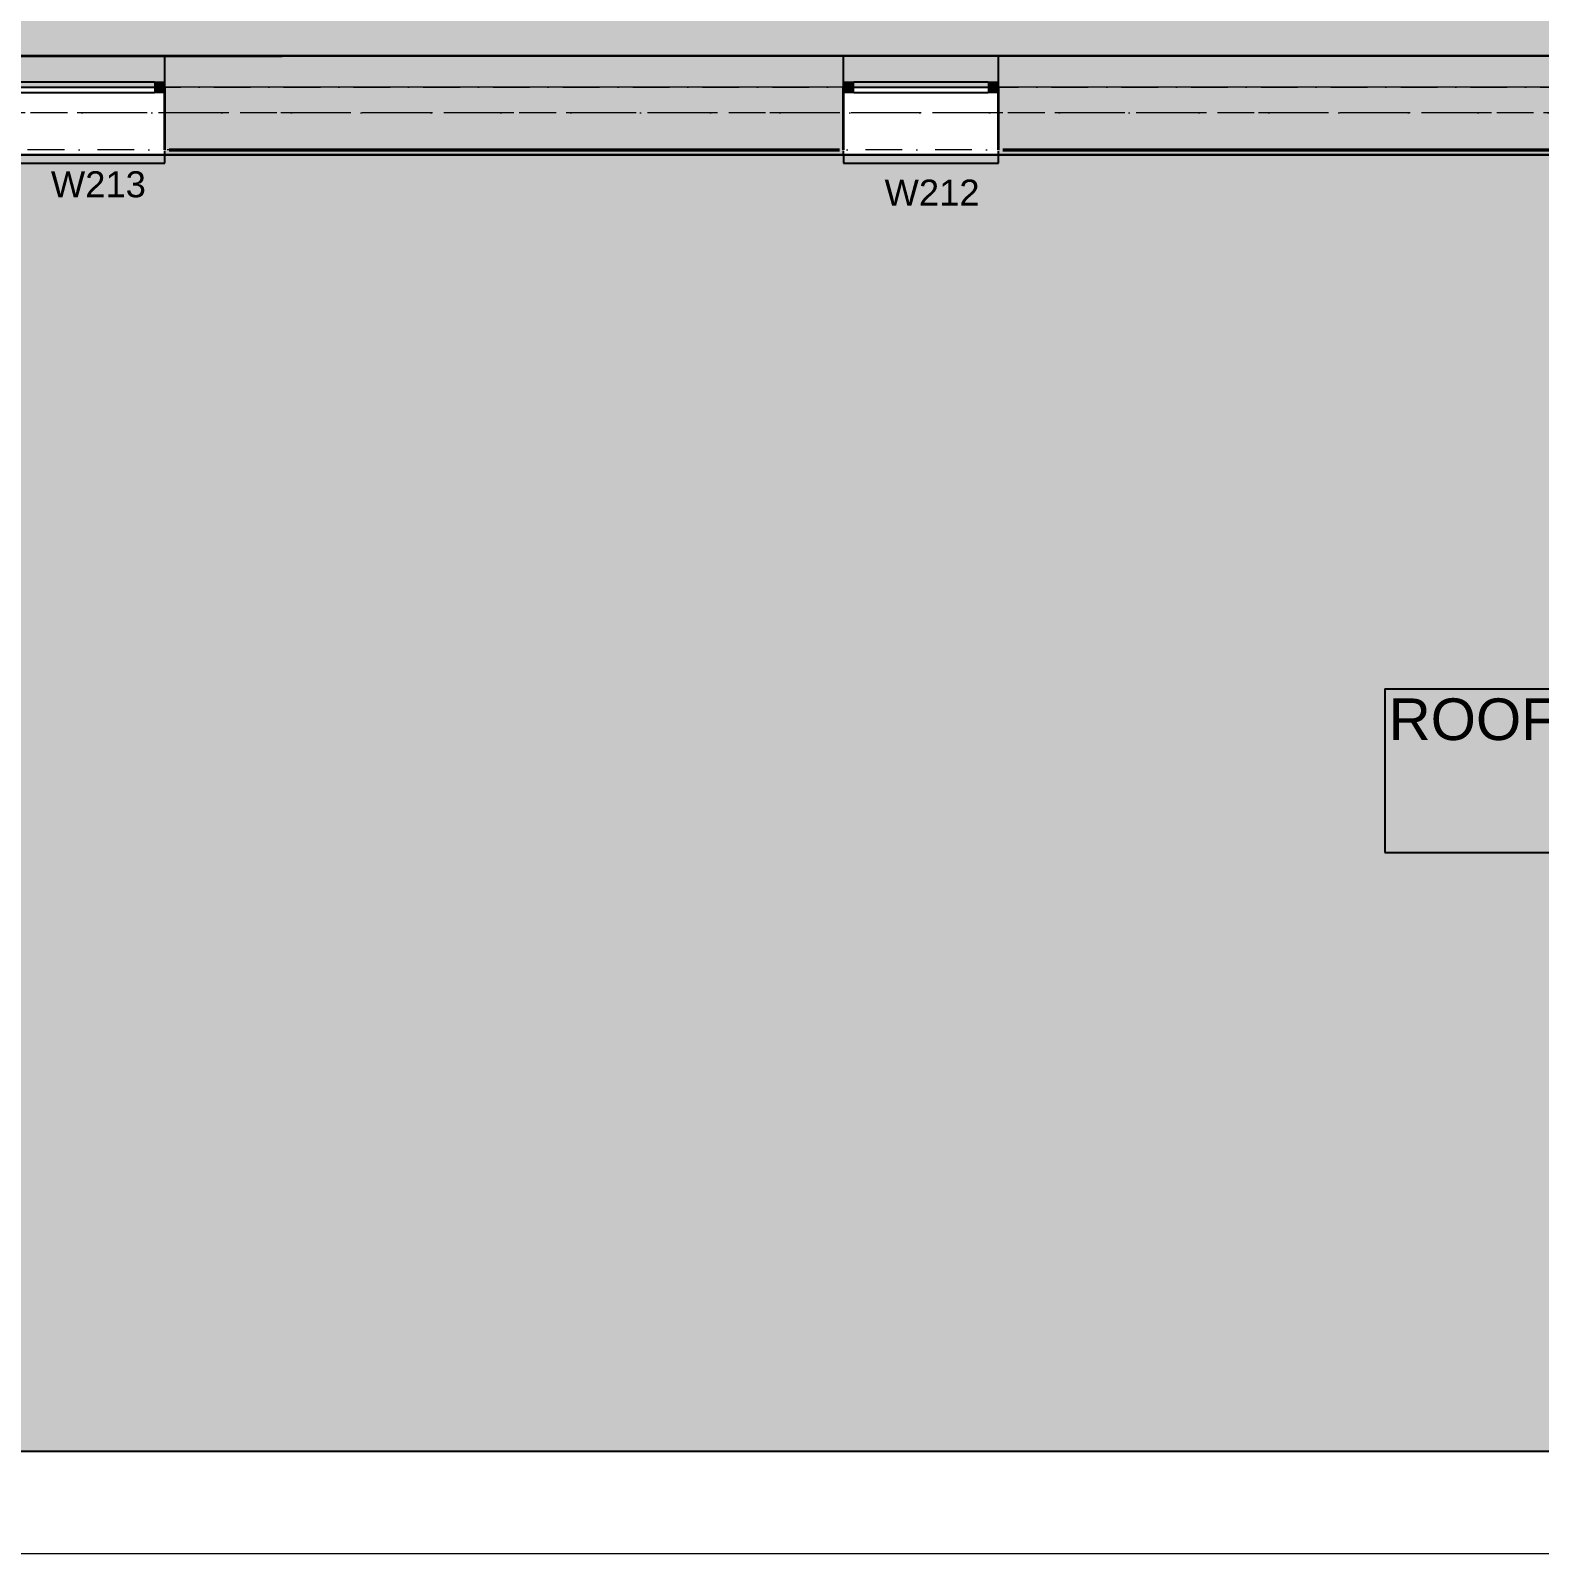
# Model space of a CAD drawing. Header units: millimetres. Extents: x -14278 to 97203, y -22378 to 34603.
# Drawn here: x 64508 to 71754, y -5928 to 1384 of the extents above; entities that cross this region are included whole.
import ezdxf
from ezdxf.enums import TextEntityAlignment as Align

# ---------------------------------------------------------------- set-up
doc = ezdxf.new("R2010")
doc.units = ezdxf.units.MM
doc.header["$MEASUREMENT"] = 0
for name, pattern in [('Dashed', [282.222223, 141.111112, -141.111112]), ('Dot & Dashed', [335.138881, 176.388884, -88.194442, 0, -70.555556]), ('Hidden Line', [195.611112, 141.111112, -54.5])]:
    doc.linetypes.add(name, pattern=pattern)
for name, color, linetype in [('A-Ee_40_20-M_GeneralFFAndEInternalFixed', 7, 'Continuous'), ('A-Zz_20_10_90-T_TextWindow', 7, 'Continuous'), ('NewA-Ee_25_10-M_WallsExternal', 7, 'Continuous'), ('NewA-Ee_30_10-M_Roofs', 7, 'Continuous'), ('NewA-Ee_30_40-M_Floors', 7, 'Continuous'), ('NewA-SL-M_SpacesExternal', 7, 'Continuous'), ('NewA-SL-M_SpacesInternal', 7, 'Continuous'), ('NewA-Ss_30_25-M_CeilingAndSoffitSystems', 7, 'Continuous'), ('NewA-Zz_35_40_80-M_GridStructural', 7, 'Continuous'), ('NewA-Zz_50_90_00-M_GrossInternal', 7, 'Continuous'), ('NewA-Zz_60_50_90-P_VoidOpening', 7, 'Continuous')]:
    doc.layers.add(name, color=color, linetype=linetype)
doc.styles.add('GENERATED_STYLE_1', font='')
doc.styles.get('GENERATED_STYLE_1').set_extended_font_data('Arial')

# ---------------------------------------------------------------- blocks, each defined once
blk = doc.blocks.new('Beam_9_2', base_point=(83698, -5438.2))
at = {"layer": 'NewA-Ee_25_10-M_WallsExternal', "linetype": 'Continuous'}
for p, q in [((83698, 786.9), (63998, 786.9)), ((83698, -5438.2), (63998, -5438.2))]:
    blk.add_line(p, q, dxfattribs=at)
at = {"layer": 'NewA-Ee_25_10-M_WallsExternal', "color": 251, "linetype": 'Dot & Dashed', "lineweight": 13}
blk.add_line((83698, -5438.2), (63998, -5438.2), dxfattribs=at)
blk = doc.blocks.new('Slab_29_2', base_point=(87898, 1112.3))
at = {"layer": 'NewA-Ee_30_40-M_Floors', "linetype": 'Continuous', "lineweight": 13}
blk.add_hatch(color=254, dxfattribs=at).paths.add_polyline_path([(87898, 1112.3), (87898, 7409.5), (90347.7, 7409.5), (90347.7, 9661.5), (55798.3, 9661.5), (55798.3, 1112.3)])
at = {"layer": 'NewA-Ee_30_40-M_Floors', "color": 6, "linetype": 'Continuous', "lineweight": 13, "flags": 128}
blk.add_lwpolyline([(87898, 1112.3), (55798.3, 1112.3), (55798.3, 9661.5), (90347.7, 9661.5), (90347.7, 7409.5), (87898, 7409.5)], close=True, dxfattribs=at)
blk = doc.blocks.new('HALL_217_37_2', base_point=(59382, 1947.7))
at = {"layer": 'NewA-SL-M_SpacesInternal', "color": 253, "linetype": 'Continuous', "lineweight": 13}
blk.add_line((61147.7, 1262.1), (87898, 1262.1), dxfattribs=at)
at = {"layer": 'NewA-SL-M_SpacesInternal', "color": 5, "lineweight": 70, "style": 'GENERATED_STYLE_1'}
for tag, height, p in [('ROOM_NAME', 200, (59382, 2255.6)), ('ROOM_NUMBER', 150, (59382, 1952.7)), ('adj_text', 150, (59382, 1717))]:
    blk.add_attdef(tag, text='', height=height, dxfattribs=at).set_placement(p, align=Align.TOP_CENTER)
blk = doc.blocks.new('ROOF OF FIRST FLOOR_Roof-1_48_2', base_point=(72628.2, -2130.5))
at = {"layer": 'NewA-SL-M_SpacesExternal', "color": 253, "linetype": 'Continuous', "lineweight": 13}
for p, q in [((84081.1, 786.9), (61622.9, 786.9)), ((63507.9, -5928.3), (71848, -5928.3))]:
    blk.add_line(p, q, dxfattribs=at)
at = {"layer": 'NewA-SL-M_SpacesExternal', "linetype": 'Continuous'}
for p, q in [((71011.2, -1776.9), (71011.2, -2091.2)), ((71011.2, -1776.9), (74245.3, -1776.9)), ((71011.2, -2091.2), (71011.2, -2326.9)), ((71011.2, -2326.9), (71011.2, -2562.6)), ((71011.2, -2562.6), (74245.3, -2562.6))]:
    blk.add_line(p, q, dxfattribs=at)
at = {"layer": 'NewA-SL-M_SpacesExternal', "color": 5, "lineweight": 70, "style": 'GENERATED_STYLE_1'}
for tag, height, p in [('ROOM_NAME', 200, (72628.2, -1822.6)), ('ROOM_NUMBER', 150, (72628.2, -2125.5)), ('adj_text', 150, (72628.2, -2361.2))]:
    blk.add_attdef(tag, text='', height=height, dxfattribs=at).set_placement(p, align=Align.TOP_CENTER)
blk = doc.blocks.new('Slab_46_2', base_point=(87898, 1262.1))
at = {"layer": 'NewA-Ss_30_25-M_CeilingAndSoffitSystems', "linetype": 'Continuous', "lineweight": 0}
blk.add_hatch(color=255, dxfattribs=at).paths.add_polyline_path([(87898, 1262.1), (87898, 2557.2), (59621.6, 2557.2), (59621.6, 5017.8), (58321, 5017.8), (58321, 1256.6)])
at = {"layer": 'NewA-Ss_30_25-M_CeilingAndSoffitSystems', "color": 6, "linetype": 'Continuous', "lineweight": 13, "flags": 128}
blk.add_lwpolyline([(87898, 1262.1), (58321, 1256.6), (58321, 5017.8), (59621.6, 5017.8), (59621.6, 2557.2), (87898, 2557.2)], close=True, dxfattribs=at)
blk = doc.blocks.new('Window 19_4')
at = {"layer": 'NewA-Ee_25_10-M_WallsExternal', "linetype": 'Continuous', "lineweight": 13}
for points in [[(-372, 0), (-372, -50), (-322, -50), (-322, 0)], [(372, -50), (372, 0), (322, 0), (322, -50)]]:
    blk.add_hatch(color=104, dxfattribs=at).paths.add_polyline_path(points)
at = {"layer": 'NewA-Ee_25_10-M_WallsExternal', "linetype": 'Continuous'}
for p, q in [((-372, 300), (-372, 340)), ((-372, 340), (372, 340)), ((372, 340), (372, 300)), ((-322, 0), (322, 0)), ((-372, -24.9), (-372, -50)), ((-322, -25), (322, -25)), ((322, -50), (-322, -50)), ((372, -24.9), (372, -50)), ((-372, -175.2), (372, -175.2))]:
    blk.add_line(p, q, dxfattribs=at)
at = {"layer": 'NewA-Ee_25_10-M_WallsExternal', "linetype": 'Dashed'}
blk.add_line((-372, 300), (372, 300), dxfattribs=at)
at = {"layer": 'NewA-Ee_25_10-M_WallsExternal', "color": 24, "linetype": 'Continuous', "lineweight": 13}
for p, q in [((-372, 0), (-322, 0)), ((-322, 0), (-322, -50)), ((322, -50), (322, 0)), ((322, 0), (372, 0)), ((-322, -50), (-372, -50)), ((372, -50), (322, -50))]:
    blk.add_line(p, q, dxfattribs=at)
at = {"layer": 'NewA-Ee_25_10-M_WallsExternal', "color": 92, "linetype": 'Continuous', "lineweight": 35}
for p, q in [((-372, 0), (-372, -24.9)), ((372, 0), (372, -24.9))]:
    blk.add_line(p, q, dxfattribs=at)
blk = doc.blocks.new('Wall_70_2', base_point=(90498, 1111.8))
at = {"layer": 'NewA-Ee_25_10-M_WallsExternal', "linetype": 'Continuous', "lineweight": 13}
for points in [[(65165.7, 1262.1), (65152.7, 1262.1), (65152.7, 1136.9), (65165.7, 1136.9)], [(65165.7, 1245.7), (68399, 1245.7), (68399, 1262.1), (65165.7, 1262.1)], [(65165.7, 1182.2), (68399, 1182.2), (68399, 1245.7), (65165.7, 1245.7)], [(68399, 1262.1), (68399, 1136.9), (68412, 1136.9), (68412, 1262.1)], [(69169, 1262.1), (69156, 1262.1), (69156, 1136.9), (69169, 1136.9)], [(72402.4, 1262.1), (69169, 1262.1), (69169, 1245.7), (72402.4, 1245.7)], [(69169, 1182.2), (72402.4, 1182.2), (72402.4, 1245.7), (69169, 1245.7)], [(65152.7, 1111.8), (68412, 1111.8), (68412, 1136.9), (68399, 1136.9), (68399, 1182.2), (65165.7, 1182.2), (65165.7, 1136.9), (65152.7, 1136.9)], [(69169, 1136.9), (69156, 1136.9), (69156, 1111.8), (72415.4, 1111.8), (72415.4, 1136.9), (72402.4, 1136.9), (72402.4, 1182.2), (69169, 1182.2)], [(65152.7, 1111.8), (65152.7, 1086.9), (65172.8, 1086.9), (65172.8, 811.8), (68391.9, 811.8), (68391.9, 1086.9), (68412, 1086.9), (68412, 1111.8)], [(69156, 1111.8), (69156, 1086.9), (69176.1, 1086.9), (69176.1, 811.8), (72395.3, 811.8), (72395.3, 1086.9), (72415.4, 1086.9), (72415.4, 1111.8)], [(65172.8, 786.9), (65172.8, 1086.9), (65152.7, 1086.9), (65152.7, 786.9)], [(68391.9, 786.9), (68412, 786.9), (68412, 1086.9), (68391.9, 1086.9)], [(69176.1, 786.9), (69176.1, 1086.9), (69156, 1086.9), (69156, 786.9)], [(68391.9, 807), (65172.8, 807), (65172.8, 786.9), (68391.9, 786.9)], [(72395.3, 807), (69176.1, 807), (69176.1, 786.9), (72395.3, 786.9)]]:
    blk.add_hatch(color=6, dxfattribs=at).paths.add_polyline_path(points)
at = {"layer": 'NewA-Ee_25_10-M_WallsExternal', "linetype": 'Continuous'}
for p, q in [((65165.7, 1262.1), (65152.7, 1262.1)), ((65152.7, 1245.7), (65152.7, 1262.1)), ((65152.7, 1182.2), (65152.7, 1245.7)), ((68399, 1262.1), (68412, 1262.1)), ((68412, 1245.7), (68412, 1262.1)), ((68412, 1182.2), (68412, 1245.7)), ((69169, 1262.1), (69156, 1262.1)), ((69156, 1245.7), (69156, 1262.1)), ((69156, 1182.2), (69156, 1245.7)), ((65152.7, 1136.9), (65152.7, 1182.2)), ((68412, 1136.9), (68412, 1182.2)), ((69156, 1136.9), (69156, 1182.2)), ((65152.7, 1111.8), (65152.7, 1136.9)), ((68412, 1111.8), (68412, 1136.9)), ((69156, 1111.8), (69156, 1136.9)), ((65152.7, 786.9), (65152.7, 807)), ((68391.9, 807), (65172.8, 807)), ((68412, 786.9), (68412, 807)), ((69156, 786.9), (69156, 807)), ((72395.3, 807), (69176.1, 807)), ((65172.8, 786.9), (65152.7, 786.9)), ((68391.9, 786.9), (68412, 786.9)), ((69176.1, 786.9), (69156, 786.9))]:
    blk.add_line(p, q, dxfattribs=at)
at = {"layer": 'NewA-Ee_25_10-M_WallsExternal', "color": 92, "linetype": 'Continuous', "lineweight": 35}
for p, q in [((65152.7, 1086.9), (65152.7, 1111.8)), ((68412, 1086.9), (68412, 1111.8)), ((69156, 1086.9), (69156, 1111.8)), ((65152.7, 811.8), (65152.7, 1086.9)), ((68412, 811.8), (68412, 1086.9)), ((69156, 811.8), (69156, 1086.9)), ((68391.9, 811.8), (65172.8, 811.8)), ((72395.3, 811.8), (69176.1, 811.8))]:
    blk.add_line(p, q, dxfattribs=at)
at = {"layer": 'NewA-Ee_25_10-M_WallsExternal', "linetype": 'Continuous', "flags": 128}
for points in [[(68399, 1262.1), (65165.7, 1262.1)], [(72402.4, 1262.1), (69169, 1262.1)], [(65172.8, 786.9), (68391.9, 786.9)], [(69176.1, 786.9), (72395.3, 786.9)]]:
    blk.add_lwpolyline(points, dxfattribs=at)
at = {"layer": 'NewA-Ee_25_10-M_WallsExternal', "linetype": 'Continuous', "xscale": -1, "zscale": 1000, "rotation": 180}
for p in [(64780.7, 1086.9), (68784, 1086.9)]:
    blk.add_blockref('Window 19_4', p, dxfattribs=at)
blk = doc.blocks.new('Standard grid marker_2')
at = {"layer": 'NewA-Zz_35_40_80-M_GridStructural', "color": 6, "linetype": 'Dot & Dashed', "lineweight": 13}
blk.add_line((1000, 0), (40175.6, 0), dxfattribs=at)
at = {"layer": 'NewA-Zz_35_40_80-M_GridStructural', "style": 'GENERATED_STYLE_1'}
blk.add_attdef('AC_MarkerText_1', text='', height=250, dxfattribs=at).set_placement((41425.6, 14.3), align=Align.MIDDLE_CENTER)
blk = doc.blocks.new('Standard grid marker_4')
at = {"layer": 'NewA-Zz_35_40_80-M_GridStructural', "color": 6, "linetype": 'Dot & Dashed', "lineweight": 13}
blk.add_line((1000, 0), (40175.6, 0), dxfattribs=at)
blk = doc.blocks.new('Beam_12_2', base_point=(90498, 1111.8))
at = {"layer": 'NewA-Ee_30_10-M_Roofs', "color": 251, "linetype": 'Dot & Dashed', "lineweight": 13}
blk.add_line((90498, 1111.8), (55648, 1111.8), dxfattribs=at)
at = {"layer": 'NewA-Ee_30_10-M_Roofs', "color": 6, "linetype": 'Hidden Line', "lineweight": 13}
blk.add_line((90498, 1111.8), (55648, 1111.8), dxfattribs=at)
blk = doc.blocks.new('Label_156_2', base_point=(68412, 746.9))
at = {"layer": 'A-Zz_20_10_90-T_TextWindow', "insert": (68837, 668.3), "char_height": 125, "attachment_point": 2, "style": 'GENERATED_STYLE_1'}
blk.add_mtext('\\fArial|b0|i0|c0|p34;W212\\fArial|b0|i0|c0|p34;\\fArial|b0|i0|c0|p34;\\fArial|b0|i0|c0|p34;\\fArial|b0|i0|c0|p34;\\fArial|b0|i0|c0|p34;\\fArial|b0|i0|c0|p34;\\fArial|b0|i0|c0|p34;\\fArial|b0|i0|c0|p34;\\fArial|b0|i0|c0|p34;\\fArial|b0|i0|c0|p34;\\fArial|b0|i0|c0|p34;\\fArial|b0|i0|c0|p34;\\fArial|b0|i0|c0|p34;\\fArial|b0|i0|c0|p34;\\fArial|b0|i0|c0|p34;\\fArial|b0|i0|c0|p34;\\fArial|b0|i0|c0|p34;\\fArial|b0|i0|c0|p34;\\fArial|b0|i0|c0|p34;\\fArial|b0|i0|c0|p34;\\fArial|b0|i0|c0|p34;\\fArial|b0|i0|c0|p34;\\fArial|b0|i0|c0|p34;\\fArial|b0|i0|c0|p34;\\fArial|b0|i0|c0|p34;\\fArial|b0|i0|c0|p34;\\fArial|b0|i0|c0|p34;\\fArial|b0|i0|c0|p34;\\fArial|b0|i0|c0|p34;}', dxfattribs=at)
blk = doc.blocks.new('Label_157_2', base_point=(64408.7, 786.9))
at = {"layer": 'A-Zz_20_10_90-T_TextWindow', "insert": (64833.7, 708.3), "char_height": 125, "attachment_point": 2, "style": 'GENERATED_STYLE_1'}
blk.add_mtext('\\fArial|b0|i0|c0|p34;W213\\fArial|b0|i0|c0|p34;\\fArial|b0|i0|c0|p34;\\fArial|b0|i0|c0|p34;\\fArial|b0|i0|c0|p34;\\fArial|b0|i0|c0|p34;\\fArial|b0|i0|c0|p34;\\fArial|b0|i0|c0|p34;\\fArial|b0|i0|c0|p34;\\fArial|b0|i0|c0|p34;\\fArial|b0|i0|c0|p34;\\fArial|b0|i0|c0|p34;\\fArial|b0|i0|c0|p34;\\fArial|b0|i0|c0|p34;\\fArial|b0|i0|c0|p34;\\fArial|b0|i0|c0|p34;\\fArial|b0|i0|c0|p34;\\fArial|b0|i0|c0|p34;\\fArial|b0|i0|c0|p34;\\fArial|b0|i0|c0|p34;\\fArial|b0|i0|c0|p34;\\fArial|b0|i0|c0|p34;\\fArial|b0|i0|c0|p34;\\fArial|b0|i0|c0|p34;\\fArial|b0|i0|c0|p34;\\fArial|b0|i0|c0|p34;\\fArial|b0|i0|c0|p34;\\fArial|b0|i0|c0|p34;\\fArial|b0|i0|c0|p34;\\fArial|b0|i0|c0|p34;}', dxfattribs=at)
blk = doc.blocks.new('Beam_14_2', base_point=(90498, 988.5))
at = {"layer": 'NewA-Zz_60_50_90-P_VoidOpening', "color": 251, "linetype": 'Dot & Dashed', "lineweight": 13}
blk.add_line((90498, 988.5), (55648, 988.5), dxfattribs=at)
at = {"layer": 'NewA-Zz_60_50_90-P_VoidOpening', "color": 6, "linetype": 'Hidden Line', "lineweight": 13}
blk.add_line((90498, 988.5), (55648, 988.5), dxfattribs=at)

msp = doc.modelspace()

# ---------------------------------------------------------------- hatches: boundary and pattern name
at = {"layer": 'A-Ee_40_20-M_GeneralFFAndEInternalFixed', "linetype": 'Continuous', "lineweight": 13}
msp.add_hatch(color=9, dxfattribs=at).paths.add_polyline_path([(61622.9, 786.9), (83698, 786.9), (83698, -5438.2), (63998, -5438.2), (63998, -2346.5), (61622.9, -2346.5)])
at = {"layer": 'NewA-Zz_50_90_00-M_GrossInternal', "linetype": 'Continuous', "lineweight": 140}
msp.add_hatch(color=1, dxfattribs=at).paths.add_polyline_path([(55798.3, 9661.5), (90347.7, 9661.5), (90347.7, 1262.1), (61147.7, 1262.1), (61147.7, -3287.9), (57698.3, -3287.9), (57698.3, 1262.1), (55798.3, 1262.1)])

# ---------------------------------------------------------------- linework, layer by layer
at = {"layer": 'A-Ee_40_20-M_GeneralFFAndEInternalFixed', "linetype": 'Continuous', "flags": 128}
msp.add_lwpolyline([(61622.9, 786.9), (83698, 786.9), (83698, -5438.2), (63998, -5438.2), (63998, -2346.5), (61622.9, -2346.5)], close=True, dxfattribs=at)
at = {"layer": 'NewA-Zz_50_90_00-M_GrossInternal', "linetype": 'Continuous', "flags": 128}
msp.add_lwpolyline([(55798.3, 9661.5), (90347.7, 9661.5), (90347.7, 1262.1), (61147.7, 1262.1), (61147.7, -3287.9), (57698.3, -3287.9), (57698.3, 1262.1), (55798.3, 1262.1)], close=True, dxfattribs=at)

# ---------------------------------------------------------------- block references
at = {"layer": 'A-Zz_20_10_90-T_TextWindow', "color": 6, "linetype": 'Continuous', "lineweight": 13}
for name, p in [('Label_157_2', (64408.7, 786.9)), ('Label_156_2', (68412, 746.9))]:
    msp.add_blockref(name, p, dxfattribs=at)
at = {"layer": 'NewA-Ee_25_10-M_WallsExternal', "color": 92, "lineweight": 35}
msp.add_blockref('Wall_70_2', (90498, 1111.8), dxfattribs=at)
at = {"layer": 'NewA-Ee_25_10-M_WallsExternal', "color": 6, "lineweight": 13}
msp.add_blockref('Beam_9_2', (83698, -5438.2), dxfattribs=at)
at = {"layer": 'NewA-Ee_30_10-M_Roofs', "color": 6, "lineweight": 13}
msp.add_blockref('Beam_12_2', (90498, 1111.8), dxfattribs=at)
at = {"layer": 'NewA-Ee_30_40-M_Floors', "color": 6, "linetype": 'Continuous', "lineweight": 13}
msp.add_blockref('Slab_29_2', (87898, 1112.3), dxfattribs=at)
at = {"layer": 'NewA-SL-M_SpacesExternal', "linetype": 'Continuous'}
ref = msp.add_blockref('ROOF OF FIRST FLOOR_Roof-1_48_2', (72628.2, -2130.5), dxfattribs=at)
ref.add_attrib('ROOM_NAME', 'ROOF OF FIRST FLOOR', dxfattribs={"color": 5, "lineweight": 70, "height": 200, "style": 'GENERATED_STYLE_1'}).set_placement((72628.2, -1822.6), align=Align.TOP_CENTER)
at = {"layer": 'NewA-SL-M_SpacesInternal', "linetype": 'Continuous'}
msp.add_blockref('HALL_217_37_2', (59382, 1947.7), dxfattribs=at)
at = {"layer": 'NewA-Ss_30_25-M_CeilingAndSoffitSystems', "color": 6, "linetype": 'Continuous', "lineweight": 13}
msp.add_blockref('Slab_46_2', (87898, 1262.1), dxfattribs=at)
at = {"layer": 'NewA-Zz_35_40_80-M_GridStructural', "color": 1, "linetype": 'Continuous', "lineweight": 18, "zscale": 1000}
msp.add_blockref('Standard grid marker_2', (53995.7, 1111.8), dxfattribs=at)
at = {"layer": 'NewA-Zz_35_40_80-M_GridStructural', "color": 1, "linetype": 'Continuous', "lineweight": 18, "zscale": 1000, "rotation": 180}
msp.add_blockref('Standard grid marker_4', (95171.3, 811.8), dxfattribs=at)
at = {"layer": 'NewA-Zz_60_50_90-P_VoidOpening', "color": 6, "lineweight": 13}
msp.add_blockref('Beam_14_2', (90498, 988.5), dxfattribs=at)

doc.saveas('drawing.dxf')
